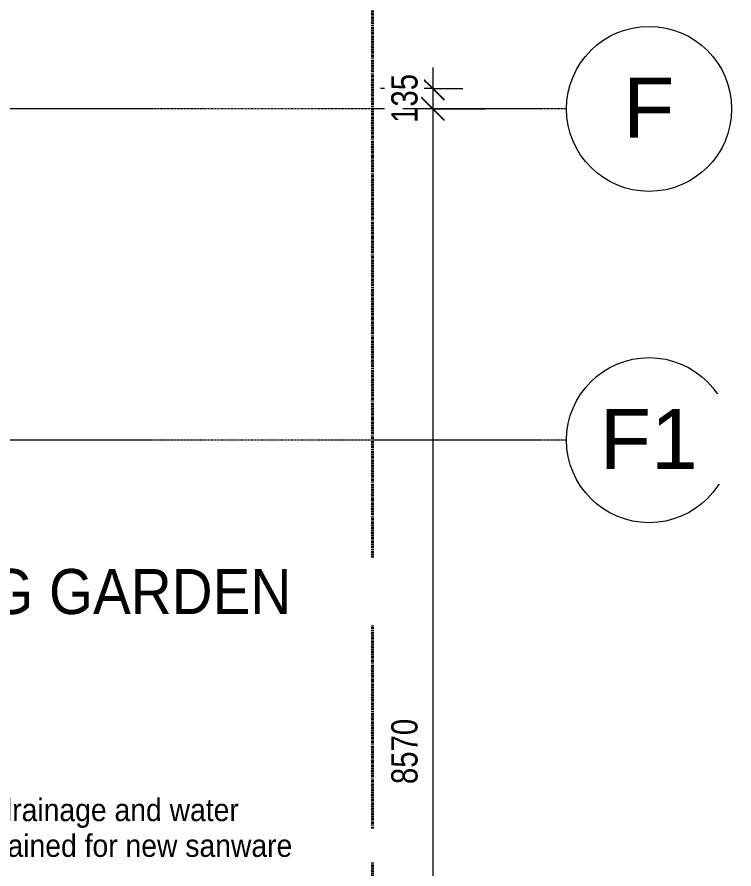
# Model space of a CAD drawing. Header units: millimetres. Extents: x -44657 to 28812, y -28146 to 16565.
# Drawn here: x 3784 to 8560, y -4170 to 1508 of the extents above; entities that cross this region are included whole.
import ezdxf

# ---------------------------------------------------------------- set-up
doc = ezdxf.new("R2010")
doc.units = ezdxf.units.MM
doc.linetypes.add('Center', pattern=[31.75, 6.35, -4.7625, 15.875, -4.7625])
doc.linetypes.add('Grid Line', pattern=[22.225, 12.7, -3.175, 3.175, -3.175])
for name, color, linetype, lineweight in [('A-ANNO-DIMS', 211, 'Continuous', 5), ('A-ANNO-DIMS-100', 211, 'Continuous', 5), ('C-PROP-LINE', 91, 'Center', 40), ('G-ANNO-TEXT', 231, 'Continuous', 5), ('S-GRID', 1, 'Continuous', 5), ('S-GRID-IDEN', 1, 'Continuous', 5)]:
    doc.layers.add(name, color=color, linetype=linetype, lineweight=lineweight)
doc.styles.add('Arial_2', font='arial.ttf', dxfattribs={"height": 400})
doc.styles.add('Arial_4', font='arial.ttf', dxfattribs={"width": 0.9, "height": 300})
doc.styles.add('Arial_5', font='arial.ttf', dxfattribs={"width": 0.9, "height": 150})
doc.styles.add('Arial_8', font='arial.ttf', dxfattribs={"width": 0.8, "height": 175})
doc.dimstyles.new('SVA_Arc_Length-1_8mm_BLUE', dxfattribs={"dimscale": 304.8, "dimtxt": 178.545395, "dimasz": 0.492126, "dimexe": 0.656168, "dimexo": 0.0625, "dimgap": 0.164042, "dimtad": 1, "dimdec": 0, "dimrnd": 5, "dimzin": 0, "dimdsep": 46, "dimtxsty": 'Arial_8', "dimblk1": 'OBLIQUE', "dimblk2": 'OBLIQUE', "dimsah": 1, "dimcen": 0.09, "dimdle": 0.459318, "dimazin": 0, "dimtfac": 1, "dimtdec": 4, "dimtix": 1, "dimtmove": 0, "dimatfit": 3, "dimfxl": 1.148294, "dimfxlon": 1, "dimtvp": 1, "dimtfill": 1, "dimtolj": 1, "dimtzin": 0, "dimarcsym": 2})

# ---------------------------------------------------------------- blocks, each defined once
blk = doc.blocks.new('Family - ___-859879-NEW PROPOSED GROUND STOREY PLAN _White Box_')
at = {"layer": 'C-PROP-LINE'}
blk.add_line((6152.4, -24522.7), (6152.4, 4685.3), dxfattribs=at)
blk = doc.blocks.new('Grid - M_Grid Head - Circle-13408-NEW PROPOSED GROUND STOREY PLAN _White Box_')
at = {"layer": 'S-GRID-IDEN'}
blk.add_circle((0, 0), 5.5, dxfattribs=at)
blk = doc.blocks.new('DIMBLOCK153-NEW PROPOSED GROUND STOREY PLAN _White Box_')
at = {"layer": 'A-ANNO-DIMS-100'}
for p, q in [((6554.2, 1171.3), (6554.2, 896.3)), ((6554.2, 1031.3), (6204.2, 1031.3)), ((6554.2, 1031.3), (6754.2, 1031.3)), ((6554.2, 896.3), (6354.2, 896.3)), ((6554.2, 896.3), (6904.2, 896.3))]:
    blk.add_line(p, q, dxfattribs=at)
at = {"layer": 'A-ANNO-DIMS-100', "lineweight": 25}
for p, q in [((6554.2, 1031.3), (6479.2, 1106.3)), ((6554.2, 1031.3), (6629.2, 956.3)), ((6554.2, 896.3), (6479.2, 971.3)), ((6554.2, 896.3), (6629.2, 821.3))]:
    blk.add_line(p, q, dxfattribs=at)
at = {"layer": 'A-ANNO-DIMS-100', "color": 0, "insert": (6277, 803.1), "char_height": 175, "width": 385.658, "attachment_point": 1, "rotation": 90, "line_spacing_factor": 0.941778, "style": 'Arial_8', "bg_fill": 3, "box_fill_scale": 1.25, "bg_fill_color": 256, "bg_fill_true_color": 13158600, "bg_fill_transparency": 0}
blk.add_mtext('135', dxfattribs=at)
blk = doc.blocks.new('_Oblique')
at = {"color": 0, "linetype": 'ByBlock', "lineweight": -2}
blk.add_line((-0.5, -0.5), (0.5, 0.5), dxfattribs=at)
blk = doc.blocks.new('DIMBLOCK154-NEW PROPOSED GROUND STOREY PLAN _White Box_')
at = {"layer": 'A-ANNO-DIMS-100', "lineweight": 25}
for p, q in [((6554.2, 896.3), (6479.2, 971.3)), ((6554.2, 896.3), (6629.2, 821.3)), ((6554.2, -7675.7), (6479.2, -7600.7)), ((6554.2, -7675.7), (6629.2, -7750.7))]:
    blk.add_line(p, q, dxfattribs=at)
at = {"layer": 'A-ANNO-DIMS-100'}
for p, q in [((6554.2, 896.3), (6354.2, 896.3)), ((6554.2, 896.3), (6554.2, -7815.7)), ((6554.2, 896.3), (6904.2, 896.3)), ((6554.2, -7675.7), (6354.2, -7675.7)), ((6554.2, -7675.7), (6904.2, -7675.7))]:
    blk.add_line(p, q, dxfattribs=at)
at = {"layer": 'A-ANNO-DIMS-100', "color": 0, "insert": (6277, -3603.9), "char_height": 175, "width": 514.211, "attachment_point": 1, "rotation": 90, "line_spacing_factor": 0.941778, "style": 'Arial_8', "bg_fill": 3, "box_fill_scale": 1.25, "bg_fill_color": 256, "bg_fill_true_color": 13158600, "bg_fill_transparency": 0}
blk.add_mtext('8570', dxfattribs=at)

msp = doc.modelspace()

# ---------------------------------------------------------------- linework, layer by layer
at = {"layer": 'S-GRID', "linetype": 'Grid Line'}
msp.add_line((7444.6, 896.3), (-34973, 896.3), dxfattribs=at)

# ---------------------------------------------------------------- block references
at = {"layer": 'C-PROP-LINE'}
msp.add_blockref('Family - ___-859879-NEW PROPOSED GROUND STOREY PLAN _White Box_', (0, 0), dxfattribs=at)
at = {"layer": 'S-GRID-IDEN', "xscale": 99.99999999999993, "yscale": 99.99999999999993, "zscale": 99.99999999999993, "rotation": 89.9999999999999}
for p in [(7994.6, 896.3), (7994.6, -1311.7)]:
    msp.add_blockref('Grid - M_Grid Head - Circle-13408-NEW PROPOSED GROUND STOREY PLAN _White Box_', p, dxfattribs=at)

# ---------------------------------------------------------------- next in the draw order: texts
at = {"layer": 'G-ANNO-TEXT', "color": 7, "attachment_point": 1, "bg_fill": 3, "box_fill_scale": 1.25, "bg_fill_color": 256, "bg_fill_true_color": 13158600, "bg_fill_transparency": 0}
for s, insert, char_height, width, style in [('EXISTING GARDEN', (2131.9, -2170.6), 300, 4264.176, 'Arial_4'), ('Existing plumbing, drainage and water ', (2064.2, -3700.9), 150, 3903.416, 'Arial_5')]:
    msp.add_mtext(s, dxfattribs=dict(at, insert=insert, char_height=char_height, width=width, style=style))
at = {"layer": 'S-GRID-IDEN', "char_height": 400, "attachment_point": 1, "style": 'Arial_2', "bg_fill": 3, "box_fill_scale": 1.25, "bg_fill_color": 256, "bg_fill_true_color": 13158600, "bg_fill_transparency": 0}
for s, insert, width in [('F', (7821.7, 1104.4), 416.877), ('F1', (7666.2, -1103.6), 793.671)]:
    msp.add_mtext(s, dxfattribs=dict(at, insert=insert, width=width))

# ---------------------------------------------------------------- next in the draw order: dimensions: what is measured, and where the dimension line sits
at = {"layer": 'A-ANNO-DIMS'}
dim = msp.add_linear_dim(base=(6554.2, 896.3), p1=(6204.2, 1031.3), p2=(6904.2, 896.3), angle=90, dimstyle='SVA_Arc_Length-1_8mm_BLUE', override={"dimpost": '<>', "dimfxl": 712.899011}, dxfattribs=at)
dim.commit()
dim.dimension.update_dxf_attribs({"geometry": 'DIMBLOCK153-NEW PROPOSED GROUND STOREY PLAN _White Box_', "text_midpoint": (6414.8, 963.8)})

# ---------------------------------------------------------------- next in the draw order: texts
at = {"layer": 'G-ANNO-TEXT', "color": 7, "insert": (2064.2, -3939), "char_height": 150, "width": 4293.037, "attachment_point": 1, "style": 'Arial_5', "bg_fill": 3, "box_fill_scale": 1.25, "bg_fill_color": 256, "bg_fill_true_color": 13158600, "bg_fill_transparency": 0}
msp.add_mtext('reticulation to be retained for new sanware', dxfattribs=at)

# ---------------------------------------------------------------- next in the draw order: dimensions: what is measured, and where the dimension line sits
at = {"layer": 'A-ANNO-DIMS'}
dim = msp.add_linear_dim(base=(6554.2, -7675.7), p1=(6904.2, 896.3), p2=(6904.2, -7675.7), angle=90, dimstyle='SVA_Arc_Length-1_8mm_BLUE', override={"dimpost": '<>', "dimfxl": 8572}, dxfattribs=at)
dim.commit()
dim.dimension.update_dxf_attribs({"geometry": 'DIMBLOCK154-NEW PROPOSED GROUND STOREY PLAN _White Box_', "text_midpoint": (6414.8, -3389.7)})

# ---------------------------------------------------------------- next in the draw order: linework, layer by layer
at = {"layer": 'S-GRID', "linetype": 'Grid Line'}
msp.add_line((7444.6, -1311.7), (-34973, -1311.7), dxfattribs=at)

doc.saveas('drawing.dxf')
